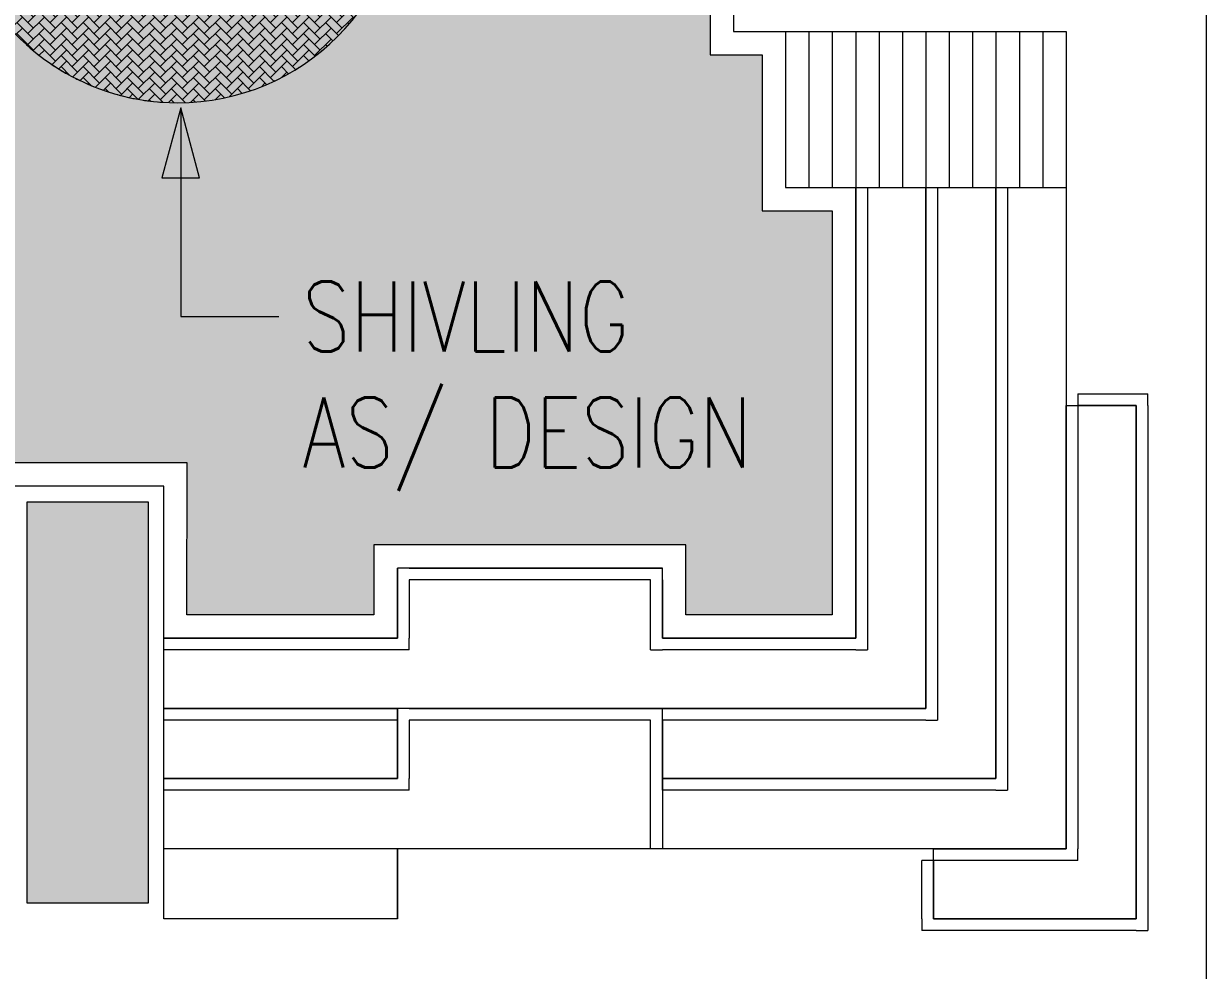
# Model space of a CAD drawing. Header units: millimetres. Extents: x -106145 to 154907, y -84585 to 152038.
# Drawn here: x 67942 to 83119, y 89975 to 102120 of the extents above; entities that cross this region are included whole.
import ezdxf

# ---------------------------------------------------------------- set-up
doc = ezdxf.new("R2010")
doc.units = ezdxf.units.MM
for name, color, linetype, lineweight in [('A-ANNO-DIMS', 211, 'Continuous', 9), ('A-ANNO-DIMS-300', 211, 'Continuous', 9), ('A-DETL-GENF', 92, 'Continuous', 5), ('A-FLOR', 192, 'Continuous', 5), ('A-FLOR-PATT', 8, 'Continuous', 5), ('A-WALL', 113, 'Continuous', 5), ('G-ANNO-TEXT', 231, 'Continuous', 9), ('Q-CASE', 31, 'Continuous', 5)]:
    doc.layers.add(name, color=color, linetype=linetype, lineweight=lineweight)
doc.styles.add('RomanS', font='romans__.ttf', dxfattribs={"width": 0.8, "height": 1200})
doc.styles.add('RomanS_1', font='romans__.ttf', dxfattribs={"width": 0.8, "height": 900})
doc.dimstyles.new('Diagonal_-_4_mm_RomanS', dxfattribs={"dimscale": 304.8, "dimtxt": 1219.023462, "dimasz": 1.476378, "dimexe": 0.984252, "dimexo": 0.0625, "dimgap": 0.19685, "dimtad": 1, "dimdec": 0, "dimzin": 0, "dimdsep": 46, "dimtxsty": 'RomanS', "dimblk1": 'OBLIQUE', "dimblk2": 'OBLIQUE', "dimsah": 1, "dimcen": 0.09, "dimdle": 2.362205, "dimazin": 0, "dimtfac": 1, "dimtdec": 4, "dimtix": 1, "dimtmove": 0, "dimatfit": 3, "dimfxl": 2.362205, "dimfxlon": 1, "dimtvp": 1, "dimtolj": 1, "dimtzin": 0, "dimarcsym": 2})

# ---------------------------------------------------------------- blocks, each defined once
blk = doc.blocks.new('FP_121-Site Plan')
at = {"layer": 'Q-CASE'}
for p, q in [((69755, 106089), (69759, 106088)), ((70098, 106180), (70102, 106179)), ((70450, 106229), (70453, 106227)), ((68593, 105358), (68592, 105355)), ((68473, 105227), (68473, 105223)), ((68361, 105089), (68361, 105085)), ((68259, 104944), (68259, 104940)), ((68165, 104794), (68165, 104789)), ((68080, 104637), (68081, 104633)), ((68080, 102036), (68081, 102040)), ((68259, 101729), (68259, 101733)), ((68473, 101446), (68473, 101450)), ((69589, 100646), (69592, 100647)), ((69755, 100584), (69759, 100586)), ((69925, 100533), (69929, 100535)), ((70098, 100493), (70102, 100494)), ((70273, 100463), (70277, 100465))]:
    blk.add_line(p, q, dxfattribs=at)
blk = doc.blocks.new('FP_122-Site Plan')
at = {"layer": 'Q-CASE'}
for p, q in [((70721, 106238), (70717, 106235)), ((71727, 106040), (71730, 106036)), ((71759, 106027), (71755, 106027)), ((71922, 105956), (71917, 105955)), ((72050, 105891), (72052, 105887)), ((72080, 105875), (72075, 105874)), ((72232, 105784), (72227, 105784)), ((72351, 105704), (72353, 105699)), ((72379, 105684), (72374, 105684)), ((72519, 105576), (72514, 105576)), ((72628, 105482), (72629, 105477)), ((72653, 105459), (72648, 105459)), ((72779, 105334), (72774, 105334)), ((72875, 105227), (72875, 105223)), ((72897, 105201), (72892, 105202)), ((73007, 105062), (73003, 105063)), ((73108, 104916), (73104, 104917)), ((73407, 104311), (73406, 104307)), ((73505, 103970), (73503, 103966)), ((73562, 103620), (73559, 103615)), ((73565, 103586), (73562, 103589)), ((73575, 103408), (73571, 103412)), ((73575, 103265), (73571, 103261)), ((73573, 103231), (73571, 103235)), ((73562, 103054), (73559, 103058)), ((73539, 102878), (73537, 102882)), ((73505, 102703), (73503, 102708)), ((73461, 102531), (73460, 102536)), ((73407, 102362), (73406, 102366)), ((73342, 102197), (73341, 102201)), ((72986, 101584), (72986, 101586)), ((73007, 101612), (73003, 101610)), ((72875, 101446), (72875, 101450)), ((72755, 101315), (72756, 101319)), ((72779, 101340), (72774, 101339)), ((72493, 101076), (72494, 101081)), ((72519, 101098), (72514, 101097)), ((72628, 101191), (72629, 101196)), ((72351, 100969), (72353, 100974)), ((72050, 100782), (72052, 100786)), ((72203, 100871), (72205, 100876)), ((72232, 100889), (72227, 100889)), ((71727, 100633), (71730, 100637)), ((71891, 100703), (71893, 100707)), ((71922, 100717), (71917, 100718)), ((71560, 100574), (71563, 100577))]:
    blk.add_line(p, q, dxfattribs=at)
blk = doc.blocks.new('Casework 2 - Casework 2-6723750-Site Plan')
at = {"layer": 'Q-CASE'}
h = blk.add_hatch(dxfattribs=at)
h.set_pattern_fill('FP_22', color=256, style=0, pattern_type=2)
h.set_pattern_definition([(225, (69623.92, 103336.59), (1e-14, -141.4214), [300, -100]), (315, (69553.21, 103265.87), (0, -141.4214), [300, -100])])
h.paths.add_polyline_path([(70674, 100437), (70864, 100443), (71052, 100461), (71240, 100492), (71424, 100535), (71606, 100590), (71784, 100657), (71957, 100736), (72124, 100825), (72285, 100925), (72439, 101036), (72586, 101156), (72725, 101286), (72854, 101424), (72985, 101586), (73085, 101725), (73185, 101887), (73275, 102054), (73353, 102227), (73420, 102404), (73475, 102586), (73518, 102771), (73549, 102958), (73568, 103147), (73574, 103337), (73568, 103526), (73549, 103715), (73518, 103902), (73475, 104087), (73420, 104269), (73353, 104446), (73275, 104619), (73185, 104787), (73085, 104948), (72975, 105102), (72830, 105274), (72725, 105387), (72586, 105517), (72439, 105637), (72285, 105748), (72124, 105848), (71957, 105938), (71784, 106016), (71606, 106083), (71424, 106138), (71240, 106181), (71052, 106212), (70864, 106230), (70674, 106237), (70493, 106231), (70314, 106214), (70135, 106186), (69959, 106147), (69785, 106097), (69615, 106036), (69449, 105965), (69288, 105884), (69132, 105793), (68982, 105692), (68824, 105569), (68703, 105464), (68574, 105337), (68454, 105202), (68342, 105061), (68239, 104912), (68146, 104758), (67993, 104468), (67913, 104346), (67822, 104230), (67716, 104118), (67613, 104025), (67496, 103937), (67372, 103859), (67242, 103792), (67106, 103737), (66966, 103693), (66823, 103662), (66678, 103643), (66531, 103637), (65674, 103637), (65674, 103037), (66531, 103037), (66678, 103030), (66823, 103011), (66966, 102980), (67106, 102936), (67242, 102881), (67372, 102814), (67496, 102736), (67613, 102648), (67722, 102550), (67822, 102443), (67913, 102327), (67993, 102205), (68146, 101916), (68239, 101761), (68363, 101586), (68454, 101471), (68574, 101336), (68703, 101209), (68839, 101091), (68982, 100981), (69132, 100880), (69288, 100789), (69449, 100708), (69615, 100637), (69785, 100576), (69959, 100526), (70135, 100487), (70314, 100459), (70493, 100442)], flags=0)
h.paths.add_polyline_path([(70674, 102337), (70541, 102347), (70449, 102362), (70342, 102394), (70218, 102448), (70142, 102490), (70049, 102556), (69967, 102629), (69875, 102738), (69817, 102822), (69771, 102908), (69723, 103031), (69696, 103129), (69680, 103225), (69674, 103337), (69684, 103471), (69702, 103570), (69738, 103686), (69773, 103770), (69827, 103869), (69894, 103962), (69985, 104060), (70069, 104132), (70150, 104188), (70254, 104243), (70344, 104280), (70473, 104315), (70592, 104332), (70674, 104337), (70807, 104327), (70925, 104303), (71006, 104280), (71130, 104225), (71229, 104167), (71299, 104117), (71400, 104023), (71466, 103946), (71530, 103851), (71575, 103770), (71624, 103646), (71651, 103544), (71669, 103430), (71674, 103337), (71666, 103217), (71647, 103106), (71612, 102992), (71575, 102903), (71519, 102803), (71435, 102690), (71372, 102621), (71295, 102553), (71193, 102483), (71108, 102436), (70979, 102386), (70896, 102362), (70761, 102342)], flags=0)
at = {"layer": 'Q-CASE', "color": 253}
for start, end in [(270, 90), (205.7715, 270), (227.9994, 229.6951), (227.9994, 229.6951), (231.6661, 233.3642), (231.6661, 233.3642), (235.3344, 237.0314), (235.3344, 237.0314), (239.0049, 240.6973), (239.0049, 240.6973), (242.6783, 244.3621), (242.6783, 244.3621), (246.3562, 248.0261), (246.3562, 248.0261), (250.041, 251.6895), (250.041, 251.6895), (253.7371, 255.3524), (253.7371, 255.3524), (257.4543, 259.0148), (257.4543, 259.0148), (261.2181, 262.6768), (261.2181, 262.6768), (265.1213, 266.3385), (265.1213, 266.3385)]:
    blk.add_arc((70674, 103337), 2900, start, end, dxfattribs=at)
for name in ['FP_122-Site Plan', 'FP_121-Site Plan']:
    blk.add_blockref(name, (0, 0), dxfattribs=at)
blk = doc.blocks.new('MMU_ AMBALA_PODIUM_2022_11_02_CENTRAL_rvt-1-Site Plan')
at = {"layer": 'A-FLOR-PATT'}
blk.add_hatch(color=9, dxfattribs=at).paths.add_polyline_path([(69539, 90835), (69539, 95985), (67989, 95985), (67989, 90835)], flags=0)
at = {"layer": 'A-FLOR', "color": 253}
for p, q in [((76750, 103715), (76750, 101720)), ((77050, 103415), (77050, 102020)), ((77050, 102020), (81319, 102020)), ((77719, 102020), (77719, 100020)), ((78019, 102020), (78019, 100020)), ((78319, 102020), (78319, 100020)), ((78619, 102020), (78619, 100020)), ((78919, 102020), (78919, 100020)), ((79219, 102020), (79219, 100020)), ((79519, 102020), (79519, 100020)), ((79819, 102020), (79819, 100020)), ((80119, 102020), (80119, 100020)), ((80419, 102020), (80419, 100020)), ((80719, 102020), (80719, 100020)), ((81019, 102020), (81019, 100020)), ((81319, 102020), (81319, 97220)), ((76750, 101720), (77419, 101720)), ((77419, 101720), (77419, 99720)), ((77719, 100020), (78019, 100020)), ((78019, 100020), (78319, 100020)), ((78319, 100020), (78619, 100020)), ((78619, 100020), (78619, 97235)), ((78619, 100020), (78919, 100020)), ((78919, 100020), (79219, 100020)), ((79219, 100020), (79519, 100020)), ((79519, 100020), (79519, 93335)), ((79519, 100020), (79819, 100020)), ((79819, 100020), (80119, 100020)), ((80119, 100020), (80419, 100020)), ((80419, 100020), (80419, 97235)), ((80419, 100020), (80719, 100020)), ((80719, 100020), (81019, 100020)), ((81019, 100020), (81319, 100020)), ((77419, 99720), (78319, 99720)), ((78319, 99720), (78319, 94535)), ((78619, 97235), (78619, 94235)), ((80419, 97235), (80419, 92435)), ((81319, 97220), (82219, 97220)), ((81319, 97220), (81319, 91535)), ((82219, 97220), (82219, 90635)), ((70039, 96485), (67489, 96485)), ((70038, 94535), (70039, 96485)), ((69739, 96185), (67789, 96185)), ((69739, 90635), (69739, 96185)), ((67989, 90835), (67989, 95985)), ((67989, 95985), (69539, 95985)), ((69539, 95985), (69539, 90835)), ((76438, 95435), (72438, 95435)), ((72438, 95435), (72438, 94535)), ((76438, 94535), (76438, 95435)), ((76138, 95135), (72738, 95135)), ((72738, 95135), (72738, 94235)), ((76138, 94235), (76138, 95135)), ((72438, 94535), (70038, 94535)), ((78319, 94535), (76438, 94535)), ((72738, 94235), (69739, 94235)), ((78619, 94235), (76138, 94235)), ((72739, 93335), (69739, 93335)), ((76139, 93335), (72739, 93335)), ((72739, 93335), (72739, 92435)), ((76139, 92435), (76139, 93335)), ((79519, 93335), (76139, 93335)), ((72739, 92435), (69739, 92435)), ((80419, 92435), (76139, 92435)), ((72738, 91535), (69739, 91535)), ((72738, 90635), (72738, 91535)), ((79619, 91535), (72739, 91535)), ((72739, 91535), (72739, 90635)), ((79619, 90635), (79619, 91535)), ((81319, 91535), (79619, 91535)), ((69539, 90835), (67989, 90835)), ((72739, 90635), (69739, 90635)), ((82219, 90635), (79619, 90635))]:
    blk.add_line(p, q, dxfattribs=at)
at = {"layer": 'A-WALL', "color": 253}
for p, q in [((83119, 89735), (83119, 112938)), ((78619, 94235), (78619, 100020)), ((78769, 100020), (78769, 94085)), ((79519, 93335), (79519, 100020)), ((79669, 100020), (79669, 93185)), ((80419, 92435), (80419, 100020)), ((80569, 100020), (80569, 92285)), ((81469, 97370), (82369, 97370)), ((81469, 97370), (81469, 97220)), ((82369, 97220), (82369, 97370)), ((81319, 91535), (81319, 97220)), ((81469, 97220), (81469, 91535)), ((82219, 97220), (81469, 97220)), ((82219, 90635), (82219, 97220)), ((82369, 97220), (82369, 90485)), ((72738, 94235), (72738, 95135)), ((72888, 95135), (72738, 95135)), ((72888, 95135), (76138, 95135)), ((76138, 94985), (76138, 95135)), ((72888, 94985), (72888, 94235)), ((75988, 94985), (72888, 94985)), ((75988, 94085), (75988, 94985)), ((76138, 94985), (76138, 94235)), ((69739, 94235), (72738, 94235)), ((72888, 94085), (72888, 94235)), ((76138, 94235), (78619, 94235)), ((72888, 94085), (69739, 94085)), ((75988, 94085), (76138, 94085)), ((78619, 94085), (76138, 94085)), ((78619, 94085), (78769, 94085)), ((69739, 93335), (72739, 93335)), ((72739, 93185), (69739, 93185)), ((72739, 92435), (72739, 93335)), ((72889, 93335), (72739, 93335)), ((72889, 93335), (76138, 93335)), ((72889, 93185), (72889, 92435)), ((75988, 93185), (72889, 93185)), ((75988, 91535), (75988, 93185)), ((76138, 93185), (76138, 93335)), ((76138, 93185), (76138, 91535)), ((76139, 93335), (79519, 93335)), ((79519, 93185), (76139, 93185)), ((79519, 93185), (79669, 93185)), ((69739, 92435), (72739, 92435)), ((72889, 92285), (72889, 92435)), ((76139, 92435), (80419, 92435)), ((76139, 92285), (76139, 92435)), ((72889, 92285), (69739, 92285)), ((80419, 92285), (76139, 92285)), ((80419, 92285), (80569, 92285)), ((79619, 91535), (81319, 91535)), ((81469, 91385), (81469, 91535)), ((79469, 90635), (79469, 91385)), ((79619, 91385), (79469, 91385)), ((81469, 91385), (79619, 91385)), ((79619, 91385), (79619, 90635)), ((79469, 90635), (79469, 90485)), ((79619, 90635), (82219, 90635)), ((82219, 90485), (79469, 90485)), ((82219, 90485), (82369, 90485))]:
    blk.add_line(p, q, dxfattribs=at)
at = {"color": 90, "lineweight": 5}
blk.add_blockref('Casework 2 - Casework 2-6723750-Site Plan', (-755, 668), dxfattribs=at)
blk = doc.blocks.new('DIMBLOCK33-Site Plan')
at = {"layer": 'A-ANNO-DIMS-300', "transparency": 16777216}
for p, q in [((-65455, 47706), (79278, 131267)), ((79014, 130283), (78504, 131167)), ((78654, 130907), (79014, 130283)), ((-64471, 47442), (-64981, 48325)), ((-64831, 48066), (-64471, 47442))]:
    blk.add_line(p, q, dxfattribs=at)
at = {"layer": 'A-ANNO-DIMS-300', "lineweight": 35, "transparency": 16777216}
for p, q in [((78654, 130907), (78737, 131214)), ((78654, 130907), (78572, 130600)), ((-64831, 48066), (-64749, 48373)), ((-64831, 48066), (-64914, 47758))]:
    blk.add_line(p, q, dxfattribs=at)
at = {"layer": 'A-ANNO-DIMS-300', "color": 0, "transparency": 16777216, "insert": (3725, 89578), "char_height": 1200, "width": 6511.94, "attachment_point": 1, "rotation": 30, "line_spacing_factor": 0.983083, "style": 'RomanS'}
blk.add_mtext('165683', dxfattribs=at)
blk = doc.blocks.new('_Oblique')
at = {"color": 0, "linetype": 'ByBlock', "lineweight": -2}
blk.add_line((-0.5, -0.5), (0.5, 0.5), dxfattribs=at)

msp = doc.modelspace()

# ---------------------------------------------------------------- block references
at = {"lineweight": 5}
msp.add_blockref('MMU_ AMBALA_PODIUM_2022_11_02_CENTRAL_rvt-1-Site Plan', (0, 0), dxfattribs=at)

# ---------------------------------------------------------------- next in the draw order: hatches: boundary and pattern name
at = {"layer": 'A-DETL-GENF', "transparency": 33554534}
msp.add_hatch(color=255, dxfattribs=at).paths.add_polyline_path([(78318.75, 94535.08), (78318.75, 99720.08), (77418.75, 99720.08), (77418.75, 101720.08), (76750.06, 101720.08), (76750.06, 103715.08), (77418.75, 103715.08), (77418.75, 107755.58), (78318.75, 107755.58), (78318.75, 109638.12), (77418.75, 109638.12), (77418.75, 112938.12), (62188.74, 112938.12), (62188.74, 103685.84), (63088.74, 103685.84), (63088.74, 99495.84), (62188.74, 99495.84), (62188.74, 95435.08), (66088.75, 95435.08), (66088.75, 94535.08), (67488.75, 94535.08), (67488.75, 96485.06), (70038.8, 96485.06), (70038.49, 94535.08), (72438.44, 94535.08), (72438.44, 95435.08), (76438.44, 95435.08), (76438.44, 94535.08)], flags=0)
at = {"layer": 'G-ANNO-TEXT'}
msp.add_hatch(color=250, dxfattribs=at).paths.add_polyline_path([(69957.36, 101041.66), (69716.21, 100141.66), (70198.52, 100141.66)], flags=0)

# ---------------------------------------------------------------- next in the draw order: linework, layer by layer
at = {"layer": 'G-ANNO-TEXT', "color": 250}
for p, q in [((69957.36, 101041.66), (69716.21, 100141.66)), ((70198.52, 100141.66), (69957.36, 101041.66)), ((69957.36, 101041.66), (69957.36, 98364.13)), ((69716.21, 100141.66), (70198.52, 100141.66)), ((69957.36, 98364.13), (71217.99, 98364.13))]:
    msp.add_line(p, q, dxfattribs=at)

# ---------------------------------------------------------------- next in the draw order: texts
at = {"layer": 'G-ANNO-TEXT', "color": 7, "char_height": 900, "attachment_point": 1, "style": 'RomanS_1'}
for s, insert, width in [('SHIVLING ', (71517.99, 98814.13), 6618.732), ('AS/ DESIGN', (71517.99, 97325.85), 8100.2505)]:
    msp.add_mtext(s, dxfattribs=dict(at, insert=insert, width=width))

# ---------------------------------------------------------------- next in the draw order: dimensions: what is measured, and where the dimension line sits
at = {"layer": 'A-ANNO-DIMS'}
dim = msp.add_linear_dim(base=(78654.26, 130907.03), p1=(-64471.28, 47442.07), p2=(79014.26, 130283.49), angle=30, dimstyle='Diagonal_-_4_mm_RomanS', override={"dimpost": '<>', "dimfxl": 165682.835536}, dxfattribs=at)
dim.commit()
dim.dimension.update_dxf_attribs({"geometry": 'DIMBLOCK33-Site Plan', "text_midpoint": (6578.73, 90062.68)})

doc.saveas('drawing.dxf')
